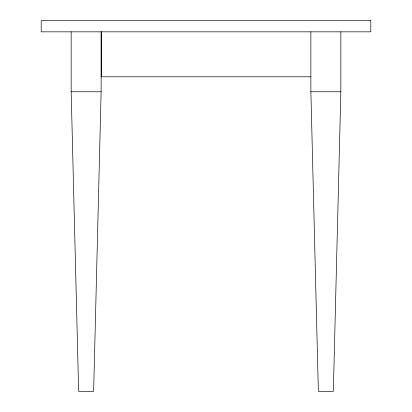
<?xml version="1.0" encoding="UTF-8"?>
<svg xmlns="http://www.w3.org/2000/svg" width="412" height="412" viewBox="0 0 412 412"><rect width="100%" height="100%" fill="white"/><g stroke="black" fill="none" stroke-linecap="round" stroke-linejoin="round"><path stroke-width="0.62" d="M101.125 31.837L101.125 91.763L93.637 391.4L78.656 391.4L71.163 91.763L71.163 31.837M340.837 31.837L340.837 91.763L333.344 391.4L318.363 391.4L310.875 91.763L310.875 31.837M101.125 76.781L310.875 76.781M71.163 91.763L101.125 91.763M310.875 91.763L340.837 91.763M101.27 31.837L101.27 76.781M370.8 20.6L41.2 20.6L41.2 31.837L370.8 31.837L370.8 20.6"/></g></svg>
